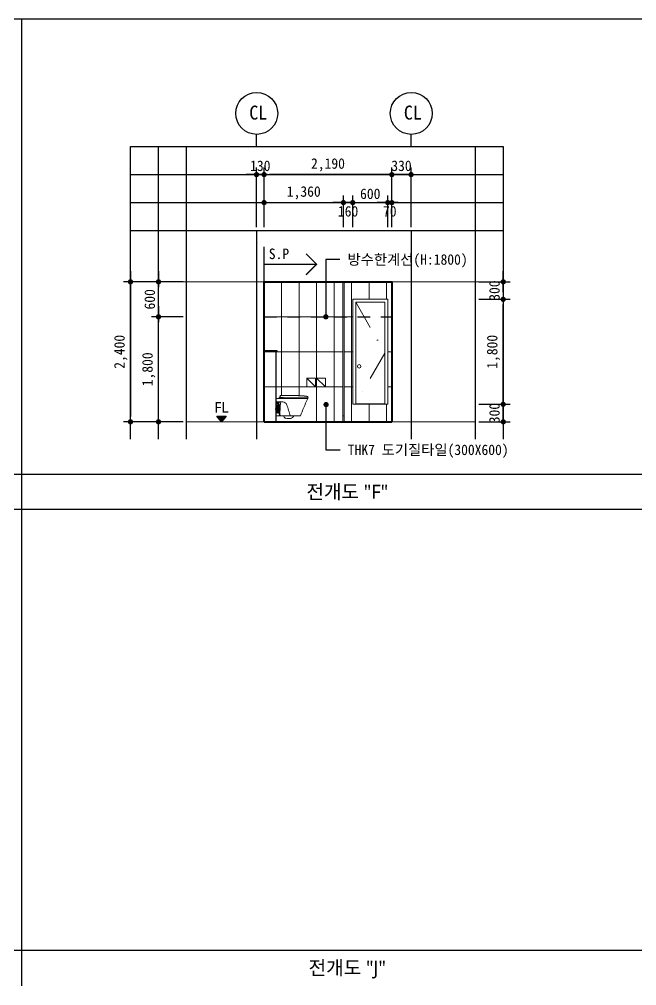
# Model space of a CAD drawing. Header units: millimetres. Extents: x -423835 to -174325, y -1379898 to -1311126.
# Drawn here: x -412609 to -402026, y -1379898 to -1363332 of the extents above; entities that cross this region are included whole.
import ezdxf
from ezdxf.enums import TextEntityAlignment as Align

# ---------------------------------------------------------------- set-up
doc = ezdxf.new("R2010")
doc.units = ezdxf.units.MM
doc.header["$LTSCALE"] = 100
doc.header["$MEASUREMENT"] = 0
doc.header["$PDSIZE"] = -10
doc.linetypes.add('DASHDOT', pattern=[1, 0.5, -0.25, 0, -0.25])
doc.linetypes.add('HID', pattern=[2, 1.1, -0.9])
doc.layers.get('0').update_dxf_attribs({"linetype": 'CONTINUOUS'})
doc.layers.get('Defpoints').update_dxf_attribs({"color": 153, "linetype": 'CONTINUOUS'})
for name, color, linetype, lineweight in [('A-AXIS-BUBL', 7, 'CONTINUOUS', 25), ('A-DWXK-OPEN', 1, 'HID', 15), ('A-ELEV-LIN1', 2, 'CONTINUOUS', 40), ('A-ELEV-LIN3', 8, 'CONTINUOUS', 18), ('A-FLXM-SANI', 6, 'CONTINUOUS', 20), ('A-MKXS-TEXT1', 3, 'CONTINUOUS', 25), ('A-WAXK-PATT', 8, 'CONTINUOUS', 18), ('A-WAXM-CUBI', 6, 'CONTINUOUS', 20), ('A-XXXX-FIN2', 6, 'CONTINUOUS', 20), ('A-XXXX-SYMB', 7, 'CONTINUOUS', 25), ('A-XXXX-TXT2', 3, 'CONTINUOUS', 25)]:
    doc.layers.add(name, color=color, linetype=linetype, lineweight=lineweight)
for name, color, linetype in [('A-DIMS', 7, 'CONTINUOUS'), ('A-MKXS-LEAD', 7, 'CONTINUOUS'), ('AA-AXIS-LINE-1', 1, 'CONTINUOUS'), ('AA-ELE-2', 3, 'CONTINUOUS'), ('IN-F-PAT', 8, 'CONTINUOUS'), ('IN-TEXT-FIN', 3, 'CONTINUOUS'), ('방수', 7, 'HID')]:
    doc.layers.add(name, color=color, linetype=linetype)
doc.layers.add('A-XXXX-NPLT', color=144, linetype='CONTINUOUS', lineweight=0, plot=False)
doc.styles.add('HY울릉도L', font='')
doc.styles.add('돋움체', font='')
doc.styles.add('맑은 고딕', font='malgun.ttf')
doc.styles.add('맑은고딕', font='malgun.ttf')
doc.styles.add('유형1', font='H2GTRM.TTF', dxfattribs={"width": 0.8, "height": 8})
doc.styles.get('HY울릉도L').set_extended_font_data('HYwulM')
doc.styles.get('돋움체').set_extended_font_data('DotumChe')
doc.dimstyles.new('CDIM', dxfattribs={"dimtxt": 3, "dimasz": 1.5, "dimexe": 2, "dimexo": 1, "dimgap": 1, "dimtad": 1, "dimdec": 0, "dimrnd": 0.5, "dimzin": 0, "dimdsep": 32, "dimlunit": 6, "dimtxsty": 'HY울릉도L', "dimblk1": '_CIDOT', "dimblk2": '_CIDOT', "dimsah": 1, "dimcen": 5.5, "dimclrd": 2, "dimclre": 2, "dimclrt": 7, "dimadec": 0, "dimazin": 0, "dimtfac": 1, "dimtdec": 0, "dimtix": 1, "dimtmove": 2, "dimatfit": 1, "dimldrblk": '_CIDOT', "dimfxl": 1, "dimtolj": 1, "dimtzin": 0, "dimlwd": -1, "dimarcsym": 0})

# ---------------------------------------------------------------- blocks, each defined once
blk = doc.blocks.new('위생기구2')
at = {"layer": 'A-FLXM-SANI'}
for p, q in [((200, 393), (200, 110)), ((207, 339), (200, 340)), ((200, 340), (320, 340)), ((206, 331), (206, 335)), ((207, 400), (738, 400)), ((209, 338), (208, 338)), ((208, 336), (208, 338)), ((208, 336), (208, 334)), ((209, 331), (209, 338)), ((209, 337), (209, 303)), ((239, 330), (209, 333)), ((244, 297), (244, 335)), ((244, 335), (277, 335)), ((252, 407), (252, 400)), ((252, 400), (297, 400)), ((254, 409), (281, 409)), ((270, 425), (270, 426)), ((270, 423), (270, 422)), ((277, 335), (277, 328)), ((281, 411), (281, 409)), ((281, 409), (294, 409)), ((289, 409), (289, 411)), ((291, 412), (299, 412)), ((297, 400), (297, 407)), ((305, 411), (302, 411)), ((367, 400), (364, 400)), ((684, 400), (680, 400)), ((744, 405), (741, 405)), ((748, 410), (750, 410)), ((752, 411), (749, 432)), ((207, 301), (200, 301)), ((206, 311), (206, 329)), ((206, 309), (206, 305)), ((208, 304), (208, 306)), ((208, 304), (208, 303)), ((209, 303), (208, 303)), ((209, 329), (209, 323)), ((209, 323), (209, 317)), ((209, 317), (209, 323)), ((209, 317), (209, 311)), ((209, 307), (239, 310)), ((209, 309), (209, 303)), ((230, 328), (216, 328)), ((216, 326), (216, 328)), ((216, 312), (216, 314)), ((216, 312), (230, 312)), ((218, 277), (218, 163)), ((226, 285), (235, 285)), ((235, 288), (235, 152)), ((235, 263), (235, 177)), ((237, 290), (253, 290)), ((244, 330), (239, 330)), ((239, 330), (239, 327)), ((239, 327), (239, 313)), ((239, 313), (239, 310)), ((239, 310), (244, 310)), ((258, 297), (244, 297)), ((255, 288), (255, 152)), ((258, 297), (258, 293)), ((258, 293), (258, 291)), ((258, 291), (279, 291)), ((261, 291), (261, 193)), ((261, 291), (262, 291)), ((261, 193), (276, 193)), ((262, 291), (279, 291)), ((264, 193), (264, 121)), ((272, 121), (272, 193)), ((274, 291), (276, 291)), ((276, 193), (276, 291)), ((277, 328), (277, 297)), ((279, 326), (277, 327)), ((277, 313), (279, 315)), ((277, 312), (281, 312)), ((281, 309), (277, 309)), ((279, 297), (277, 297)), ((277, 297), (277, 297)), ((279, 315), (279, 326)), ((279, 291), (279, 297)), ((281, 312), (281, 311)), ((281, 312), (281, 312)), ((281, 311), (281, 309)), ((210, 100), (625, 100)), ((226, 155), (235, 155)), ((237, 150), (253, 150)), ((261, 121), (261, 121)), ((261, 121), (261, 116)), ((261, 121), (264, 121)), ((261, 116), (262, 115)), ((268, 115), (262, 115)), ((264, 121), (264, 116)), ((264, 121), (264, 121)), ((265, 121), (264, 121)), ((265, 121), (271, 121)), ((274, 115), (268, 115)), ((271, 121), (272, 121)), ((271, 121), (271, 116)), ((271, 121), (271, 121)), ((272, 121), (271, 121)), ((272, 121), (275, 121)), ((274, 115), (275, 116)), ((275, 121), (276, 121)), ((276, 121), (275, 121)), ((275, 121), (275, 121)), ((276, 116), (275, 116)), ((276, 121), (276, 116)), ((413, 55), (411, 57))]:
    blk.add_line(p, q, dxfattribs=at)
for centre, radius, start, end in [((207, 393), 7, 90, 180), ((207, 337), 2, 0, 83.6598), ((254, 407), 2.5, 90, 180), ((285, 426), 15.1, 160.0217, 178.601), ((406, 394), 142, 157.467, 158.0475), ((294, 407), 2.5, 360, 90), ((348, 603), 195, 261.3311, 263.4426), ((320, 269), 71, 19.9807, 90), ((430, 412), 10.7, 209.672, 269.0693), ((436, 412), 10.7, 269.4901, 330.8234), ((599, 411), 10.6, 204.0641, 270.1585), ((609, 411), 10.5, 269.9944, 335.5834), ((3455, -895), 3000, 154.6385, 160.6304), ((738, 393), 7, 334.6385, 90), ((207, 303), 2, 276.3402, 0), ((226, 277), 8, 90, 180), ((237, 288), 2, 90, 180), ((253, 288), 2, 0, 90), ((-2432, -732), 3000, 16.0982, 19.9807), ((210, 110), 10, 180, 270), ((226, 163), 8, 180, 270), ((237, 152), 2, 180, 270), ((253, 152), 2, 270, 0), ((-24, -60), 392, 22.3191, 24.0258), ((383, 107), 48, 202.3191, 260.4462), ((413, 285), 228, 260.4462, 269.4914), ((413, 285), 230, 270, 279.4889), ((438, 137), 80, 279.4889, 332.4106)]:
    blk.add_arc(centre, radius, start, end, dxfattribs=at)
for centre, major_axis, start_param, end_param in [((292, 320), (297, -12), 1.857424, 1.864448), ((273, 320), (297, 12), 1.788169, 1.798529), ((273, 320), (297, -12), 4.484656, 4.495016)]:
    blk.add_ellipse(centre, major_axis=major_axis, ratio=0.039223, start_param=start_param, end_param=end_param, dxfattribs=at)
at = {"layer": 'A-FLXM-SANI', "extrusion": (0, 0, -1)}
blk.add_ellipse((292, 320), major_axis=(297, 12), ratio=0.039223, start_param=1.857424, end_param=1.864448, dxfattribs=at)
at = {"layer": 'A-FLXM-SANI'}
for points, degree in [([(237, 328), (228, 329), (219, 330), (209, 331)], 3), ([(270, 426), (270, 426)], 1), ([(270, 426), (270, 426), (270, 426), (270, 426)], 3), ([(270, 423), (270, 425)], 1), ([(271, 431), (271, 432)], 1), ([(271, 421), (271, 420)], 1), ([(272, 423), (272, 423)], 1), ([(281, 411), (280, 411), (280, 411), (279, 412)], 3), ([(279, 412), (279, 412)], 1), ([(288, 411), (289, 411)], 1), ([(289, 411), (289, 411)], 1), ([(312, 411), (311, 411)], 1), ([(316, 410), (312, 411)], 1), ([(319, 410), (316, 410)], 1), ([(316, 410), (316, 410)], 1), ([(362, 402), (362, 402)], 1), ([(430, 401), (436, 401)], 1), ([(599, 400), (609, 400)], 1), ([(684, 400), (684, 400)], 1), ([(745, 406), (744, 410)], 1), ([(745, 406), (745, 406)], 1), ([(745, 406), (745, 406)], 1), ([(750, 410), (751, 410)], 1), ([(206, 331), (217, 329), (227, 328), (237, 327)], 3), ([(237, 313), (227, 312), (217, 311), (206, 309)], 3), ([(209, 326), (219, 326), (228, 326), (237, 325)], 3), ([(237, 315), (228, 314), (219, 314), (209, 314)], 3), ([(209, 309), (219, 310), (228, 311), (237, 312)], 3)]:
    blk.add_open_spline(points, degree=degree, dxfattribs=at)
for points, knots in [([(271, 419), (271, 420), (271, 421), (270, 422), (270, 423), (270, 423)], [0, 0, 0, 0, 0.3700529, 0.7019207, 1, 1, 1, 1]), ([(271, 432), (271, 433), (272, 435), (273, 438), (274, 440)], [0.3966766, 0.3966766, 0.3966766, 0.3966766, 0.4995125, 1, 1, 1, 1]), ([(272, 423), (271, 423), (271, 423), (271, 423), (271, 423), (271, 422), (271, 422), (271, 421), (271, 421)], [0, 0, 0, 0, 0.18459, 0.241902, 0.275569, 0.526076, 0.773628, 1, 1, 1, 1]), ([(279, 412), (278, 412), (277, 413), (275, 414), (273, 416), (273, 417), (272, 418), (271, 419), (271, 419)], [0, 0, 0, 0, 0.242171, 0.47985, 0.612089, 0.734275, 0.870447, 1, 1, 1, 1]), ([(272, 423), (272, 423), (273, 423), (274, 423), (275, 423), (276, 422), (278, 422), (279, 422), (280, 422), (282, 421), (283, 421), (284, 421), (286, 420), (289, 420), (293, 419), (297, 418), (301, 418), (306, 417), (311, 417), (316, 416), (320, 416), (323, 415), (324, 415)], [0, 0, 0, 0, 0.038415, 0.080237, 0.115789, 0.152261, 0.201926, 0.239706, 0.271286, 0.296594, 0.32824, 0.357618, 0.384708, 0.465477, 0.537704, 0.603102, 0.664392, 0.747724, 0.826007, 0.891661, 0.946891, 1, 1, 1, 1]), ([(274, 447), (274, 447), (274, 447), (274, 447), (274, 445), (274, 443), (274, 442), (274, 442)], [0, 0, 0, 0, 0.049989, 0.349324, 0.674373, 0.83719, 1, 1, 1, 1]), ([(274, 442), (274, 442), (274, 441), (274, 441), (274, 441), (274, 440), (274, 440), (274, 440)], [0, 0, 0, 0, 0.209175, 0.417993, 0.636294, 0.87499, 1, 1, 1, 1]), ([(274, 442), (274, 442), (274, 441), (274, 441), (274, 441), (274, 440), (274, 440), (274, 440)], [0, 0, 0, 0, 0.209176, 0.417993, 0.636294, 0.87499, 1, 1, 1, 1]), ([(275, 448), (275, 449), (275, 450), (276, 451), (278, 451), (279, 451), (279, 451)], [0, 0, 0, 0, 0.244555, 0.499864, 0.75521, 1, 1, 1, 1]), ([(288, 452), (285, 452), (283, 451), (280, 451), (279, 451)], [0, 0, 0, 0, 0.9020217, 1, 1, 1, 1]), ([(288, 452), (285, 452), (283, 451), (280, 451), (279, 451)], [0, 0, 0, 0, 0.901946, 1, 1, 1, 1]), ([(279, 451), (279, 451), (279, 451), (279, 451), (279, 451)], [0, 0, 0, 0, 0.73967, 1, 1, 1, 1]), ([(297, 417), (297, 417), (297, 417), (296, 416), (295, 414), (293, 413), (291, 412), (288, 411), (285, 411), (283, 411), (281, 411), (281, 411)], [0, 0, 0, 0, 0.008082, 0.1059935, 0.1997479, 0.2883577, 0.4410294, 0.5905053, 0.7354589, 0.8668734, 0.9107547, 0.9107547, 0.9107547, 0.9107547]), ([(288, 452), (293, 452), (305, 452), (326, 452), (347, 452), (365, 453), (380, 453), (396, 453), (414, 453), (435, 452), (457, 452), (479, 452), (500, 451), (521, 451), (542, 450), (561, 450), (579, 449), (597, 448), (614, 447), (631, 446), (645, 445), (659, 445), (672, 444), (684, 443), (695, 442), (705, 441), (716, 440), (726, 438), (735, 437), (742, 436), (745, 436)], [0, 0, 0, 0, 0.031422, 0.082545, 0.135293, 0.167494, 0.200707, 0.235679, 0.273433, 0.320822, 0.369329, 0.417284, 0.463993, 0.510638, 0.557261, 0.596443, 0.635577, 0.675542, 0.716978, 0.749622, 0.781551, 0.812031, 0.84033, 0.866341, 0.890645, 0.913919, 0.936311, 0.958008, 0.979178, 1, 1, 1, 1]), ([(289, 411), (290, 411), (292, 411), (295, 411), (299, 411), (301, 411), (302, 411)], [0, 0, 0, 0, 0.206278, 0.441134, 0.705629, 1, 1, 1, 1]), ([(299, 412), (299, 412), (300, 412), (301, 412), (301, 412), (302, 412), (302, 412)], [0, 0, 0, 0, 0.250658, 0.500976, 0.750737, 1, 1, 1, 1]), ([(302, 412), (302, 412), (302, 412), (304, 412), (307, 412), (309, 412), (310, 412)], [0, 0, 0, 0, 0.250004, 0.499997, 0.749999, 1, 1, 1, 1]), ([(305, 411), (305, 411), (306, 411), (307, 411), (309, 411), (310, 411), (311, 411)], [0, 0, 0, 0, 0.250079, 0.500138, 0.750106, 1, 1, 1, 1]), ([(310, 412), (311, 412), (313, 412), (314, 412), (315, 412)], [0, 0, 0, 0, 0.49988, 1, 1, 1, 1]), ([(315, 412), (317, 412), (320, 411), (324, 411), (330, 410), (335, 409), (342, 409), (348, 408), (356, 408), (364, 407), (372, 407), (381, 407), (386, 406), (389, 406)], [0, 0, 0, 0, 0.083561, 0.167103, 0.250634, 0.334156, 0.41767, 0.501175, 0.601354, 0.701533, 0.801194, 0.900597, 1, 1, 1, 1]), ([(324, 415), (330, 415), (343, 414), (362, 413), (382, 412), (401, 412), (420, 411), (433, 411), (440, 411)], [0, 0, 0, 0, 0.166639, 0.333309, 0.49999, 0.666698, 0.833429, 1, 1, 1, 1]), ([(326, 409), (327, 409), (328, 409), (330, 408), (332, 408), (334, 408), (336, 408), (338, 407), (340, 407), (342, 407), (344, 407), (345, 407), (346, 407), (346, 407)], [0, 0, 0, 0, 0.105908, 0.228731, 0.351693, 0.443407, 0.53485, 0.626107, 0.717264, 0.808407, 0.899623, 0.990998, 1, 1, 1, 1]), ([(346, 407), (347, 407), (349, 406), (352, 406), (355, 406), (357, 406), (359, 406), (360, 406), (361, 406)], [0, 0, 0, 0, 0.1920267, 0.4034846, 0.6148762, 0.7634617, 0.9121372, 0.9982444, 0.9982444, 0.9982444, 0.9982444]), ([(361, 406), (361, 405), (362, 404), (362, 403), (362, 402)], [0.1186763, 0.1186763, 0.1186763, 0.1186763, 0.3484213, 1, 1, 1, 1]), ([(364, 400), (364, 400), (364, 400), (363, 400), (362, 401), (362, 402), (362, 402), (362, 402)], [0, 0, 0, 0, 0.231192, 0.46999, 0.708788, 0.947586, 1, 1, 1, 1]), ([(367, 400), (367, 400), (367, 400), (367, 400), (368, 400), (368, 400), (369, 400), (370, 400), (372, 400), (374, 400), (376, 400), (378, 400), (380, 400), (383, 400), (387, 400), (390, 400), (394, 400), (398, 400), (401, 400), (404, 400), (407, 400), (411, 400), (414, 400), (418, 400), (423, 400), (428, 400), (434, 400), (439, 400), (444, 400), (449, 400), (455, 400), (460, 400), (465, 400), (471, 400), (476, 400), (480, 400), (485, 400), (489, 400), (494, 400), (499, 400), (504, 400), (509, 400), (515, 400), (522, 400), (528, 400), (536, 400), (543, 400), (550, 400), (557, 400), (563, 400), (568, 400), (572, 400), (574, 400), (577, 400), (580, 400), (582, 400), (585, 400), (589, 400), (593, 400), (596, 400), (600, 400), (604, 400), (607, 400), (610, 400), (613, 400), (615, 400), (618, 400), (620, 400), (623, 400), (625, 400), (627, 400), (629, 400), (632, 400), (634, 400), (637, 400), (639, 400), (641, 400), (644, 400), (646, 400), (649, 400), (652, 400), (656, 400), (659, 400), (662, 400), (666, 400), (669, 400), (673, 400), (677, 400), (679, 400), (680, 400), (680, 400)], [0, 0, 0, 0, 0.012089, 0.024116, 0.026051, 0.036104, 0.049863, 0.065328, 0.080531, 0.09562, 0.106896, 0.118072, 0.130338, 0.144211, 0.158112, 0.173251, 0.188207, 0.200196, 0.212267, 0.221979, 0.231642, 0.241271, 0.250882, 0.262343, 0.273834, 0.289419, 0.305026, 0.318404, 0.33193, 0.344754, 0.357135, 0.369495, 0.385134, 0.397339, 0.409419, 0.420897, 0.432432, 0.443891, 0.453188, 0.466301, 0.479073, 0.491508, 0.506414, 0.522181, 0.539302, 0.556839, 0.575914, 0.594306, 0.610335, 0.625857, 0.641355, 0.64801, 0.654678, 0.661359, 0.668053, 0.674761, 0.681483, 0.692078, 0.702712, 0.711487, 0.722177, 0.732078, 0.740677, 0.749938, 0.754266, 0.760854, 0.769511, 0.775051, 0.781745, 0.789142, 0.794591, 0.800012, 0.805403, 0.814281, 0.823152, 0.827773, 0.832468, 0.840518, 0.848239, 0.856895, 0.866126, 0.876264, 0.886387, 0.897461, 0.909206, 0.926483, 0.944867, 0.965006, 0.985213, 1, 1, 1, 1]), ([(389, 406), (396, 406), (411, 406), (433, 406), (455, 406), (477, 406), (498, 406), (518, 406), (536, 406), (554, 406), (572, 406), (590, 406), (607, 406), (624, 406), (641, 406), (656, 406), (669, 406), (680, 406), (691, 406), (701, 406), (709, 406), (716, 406), (723, 406), (729, 406), (734, 406), (737, 406), (740, 406), (742, 406), (744, 406), (744, 406), (744, 406)], [0, 0, 0, 0, 0.051865, 0.103733, 0.155604, 0.207472, 0.259335, 0.302554, 0.345771, 0.388987, 0.432199, 0.475409, 0.518616, 0.561824, 0.605037, 0.648246, 0.680648, 0.713047, 0.745441, 0.777833, 0.803748, 0.829666, 0.85558, 0.881487, 0.907389, 0.928974, 0.950558, 0.972143, 0.993731, 1, 1, 1, 1]), ([(440, 411), (448, 411), (465, 411), (490, 411), (515, 411), (537, 411), (556, 411), (573, 411), (589, 411), (605, 411), (620, 411), (635, 411), (650, 411), (665, 411), (678, 411), (689, 411), (699, 411), (708, 411), (716, 411), (724, 411), (731, 411), (738, 411), (743, 411), (746, 411), (749, 411), (750, 411), (751, 411), (751, 411), (751, 411)], [0, 0, 0, 0, 0.063054, 0.126074, 0.189081, 0.252091, 0.294096, 0.336093, 0.378096, 0.420088, 0.462061, 0.50406, 0.546075, 0.588059, 0.630048, 0.661552, 0.693034, 0.724499, 0.75598, 0.787482, 0.818954, 0.850394, 0.881849, 0.907022, 0.932224, 0.957471, 0.982735, 1, 1, 1, 1]), ([(686, 402), (686, 402), (686, 401), (686, 401), (685, 400), (685, 400), (684, 400), (684, 400)], [0, 0, 0, 0, 0.056582, 0.308885, 0.561194, 0.813503, 1, 1, 1, 1]), ([(686, 402), (687, 402), (687, 404), (688, 405), (688, 405)], [0, 0, 0, 0, 0.5547107, 0.9107582, 0.9107582, 0.9107582, 0.9107582]), ([(741, 405), (741, 405), (740, 405), (739, 405), (737, 405), (734, 405), (731, 405), (727, 405), (722, 405), (716, 405), (709, 405), (702, 405), (696, 405), (691, 405), (689, 405), (688, 405), (688, 405)], [0, 0, 0, 0, 0.0746564, 0.1537644, 0.2301422, 0.3037144, 0.3778616, 0.4556533, 0.5383175, 0.6360709, 0.7358126, 0.8305941, 0.9192424, 0.9582061, 0.9956664, 0.9984674, 0.9984674, 0.9984674, 0.9984674]), ([(744, 410), (745, 410), (746, 410), (747, 410), (748, 410), (748, 410), (748, 410)], [0.0072079, 0.0072079, 0.0072079, 0.0072079, 0.1517469, 0.508275, 0.8751516, 1, 1, 1, 1]), ([(744, 405), (744, 405), (744, 405), (744, 405), (745, 405), (745, 405), (745, 405), (745, 406), (745, 406), (745, 406), (745, 406)], [0, 0, 0, 0, 0.142409, 0.280934, 0.412564, 0.535139, 0.657714, 0.789333, 0.927864, 1, 1, 1, 1]), ([(744, 406), (744, 406), (745, 406), (745, 406), (745, 406)], [0, 0, 0, 0, 0.743125, 1, 1, 1, 1]), ([(749, 432), (749, 432), (749, 433), (748, 435), (746, 436), (745, 436), (745, 436)], [0, 0, 0, 0, 0.2431724, 0.5000025, 0.7568309, 1, 1, 1, 1]), ([(745, 406), (745, 406), (745, 406), (745, 406), (745, 406)], [0, 0, 0, 0, 0.500517, 1, 1, 1, 1]), ([(751, 410), (751, 410), (751, 410), (751, 410), (751, 410), (751, 410), (751, 410), (751, 411), (752, 411), (752, 411), (752, 411)], [0, 0, 0, 0, 0.132215, 0.261358, 0.384642, 0.500011, 0.615367, 0.738646, 0.867792, 1, 1, 1, 1]), ([(239, 327), (239, 327), (239, 327), (239, 327), (239, 327), (239, 328), (239, 328), (239, 328), (239, 328), (239, 328), (238, 328), (238, 328), (238, 328), (238, 328), (238, 328), (237, 328)], [0, 0, 0, 0, 0.125, 0.125, 0.25, 0.25, 0.5, 0.5, 0.625, 0.625, 0.75, 0.75, 0.875, 0.875, 1, 1, 1, 1]), ([(237, 325), (238, 325), (238, 325), (238, 326), (238, 326), (238, 326), (239, 326), (239, 326), (239, 326), (239, 326), (239, 326), (239, 326), (239, 327), (239, 327), (239, 327), (239, 327)], [0, 0, 0, 0, 0.125, 0.125, 0.25, 0.25, 0.375, 0.375, 0.5, 0.5, 0.75, 0.75, 0.875, 0.875, 1, 1, 1, 1]), ([(237, 327), (238, 327), (238, 327), (239, 327), (239, 327), (239, 326), (239, 326)], [0, 0, 0, 0, 0.2764339, 0.5529257, 0.8310133, 1, 1, 1, 1]), ([(239, 313), (239, 313), (239, 313), (239, 313), (239, 314), (239, 314), (239, 314), (239, 314), (239, 314), (239, 314), (238, 314), (238, 314), (238, 315), (238, 315), (238, 315), (237, 315)], [0, 0, 0, 0, 0.125, 0.125, 0.25, 0.25, 0.5, 0.5, 0.625, 0.625, 0.75, 0.75, 0.875, 0.875, 1, 1, 1, 1]), ([(239, 314), (239, 314), (239, 313), (239, 313), (238, 313), (238, 313), (238, 313), (237, 313)], [0, 0, 0, 0, 0.022463, 0.309103, 0.597859, 0.8837, 1, 1, 1, 1]), ([(237, 312), (238, 312), (238, 312), (238, 312), (238, 312), (238, 312), (239, 312), (239, 312), (239, 312), (239, 312), (239, 312), (239, 313), (239, 313), (239, 313), (239, 313), (239, 313)], [0, 0, 0, 0, 0.125, 0.125, 0.25, 0.25, 0.375, 0.375, 0.5, 0.5, 0.75, 0.75, 0.875, 0.875, 1, 1, 1, 1]), ([(261, 116), (261, 116), (262, 115), (262, 115), (263, 116), (264, 116), (264, 116)], [0, 0, 0, 0, 0.2646023, 0.5349423, 0.7653402, 1, 1, 1, 1]), ([(264, 121), (264, 121), (264, 121), (264, 121), (265, 121)], [0, 0, 0, 0, 0.509657, 1, 1, 1, 1]), ([(264, 116), (264, 116), (265, 116), (267, 115), (269, 115), (270, 116), (271, 116), (271, 116)], [0, 0, 0, 0, 0.1943243, 0.390582, 0.6431889, 0.902621, 1, 1, 1, 1]), ([(271, 116), (272, 116), (273, 115), (274, 115), (275, 116), (275, 116), (276, 116)], [0, 0, 0, 0, 0.264602, 0.534942, 0.76534, 1, 1, 1, 1])]:
    blk.add_open_spline(points, degree=3, knots=knots, dxfattribs=at)
blk.add_point((751, 411), dxfattribs=at)
at = {"layer": 'Defpoints'}
for p, q in [((207, 220), (193, 220)), ((200, 213), (200, 227))]:
    blk.add_line(p, q, dxfattribs=at)
at = {"layer": 'Defpoints', "insert": (211, 210), "char_height": 1.88, "attachment_point": 5, "style": '유형1'}
blk.add_mtext_dynamic_manual_height_columns('\\A1;TOTO CW-822NJ', width=45.58, gutter_width=6.25, heights=[0], dxfattribs=at)
blk = doc.blocks.new('A$C028158C4')
at = {"layer": 'A-AXIS-BUBL', "ltscale": 0.2}
blk.add_line((0, 0), (0, 175), dxfattribs=at)
blk.add_circle((3, 475), 300, dxfattribs=at)
blk = doc.blocks.new('_CIDOT')
at = {"color": 0, "linetype": 'ByBlock'}
blk.add_line((2, 0), (-1, 0), dxfattribs=at)
at = {"color": 0, "linetype": 'ByBlock', "const_width": 0.5}
blk.add_lwpolyline([(-0.25, 0, 1), (0.25, 0, 1)], format="xyb", close=True, dxfattribs=at)
blk = doc.blocks.new('*D462')
at = {"layer": 'A-DIMS', "lineweight": -2, "transparency": 16777216}
for p, q in [((-409803, -1367832), (-410823, -1367832)), ((-409803, -1370232), (-410823, -1370232))]:
    blk.add_line(p, q, dxfattribs=at)
at = {"layer": 'A-DIMS', "transparency": 16777216}
blk.add_line((-410703, -1367922), (-410703, -1370142), dxfattribs=at)
at = {"layer": 'Defpoints', "color": 0, "transparency": 16777216}
for p in [(-409743, -1367832), (-410703, -1370232), (-409743, -1370232)]:
    blk.add_point(p, dxfattribs=at)
at = {"layer": 'A-DIMS', "transparency": 16777216, "xscale": 90, "yscale": 90, "zscale": 90}
for p, rotation in [((-410703, -1367832), 90), ((-410703, -1370232), 270)]:
    blk.add_blockref('_CIDOT', p, dxfattribs=dict(at, rotation=rotation))
at = {"layer": 'A-DIMS', "color": 3, "transparency": 16777216, "insert": (-410870, -1369032), "char_height": 180, "attachment_point": 5, "rotation": 90, "style": '돋움체'}
blk.add_mtext('\\A1;2,400', dxfattribs=at)
blk = doc.blocks.new('*D463')
at = {"layer": 'A-DIMS', "lineweight": -2, "transparency": 16777216}
for p, q in [((-409803, -1368432), (-410343, -1368432)), ((-409803, -1370232), (-410343, -1370232))]:
    blk.add_line(p, q, dxfattribs=at)
at = {"layer": 'A-DIMS', "transparency": 16777216}
blk.add_line((-410223, -1370142), (-410223, -1368522), dxfattribs=at)
at = {"layer": 'Defpoints', "color": 0, "transparency": 16777216}
for p in [(-410223, -1368432), (-409743, -1368432), (-409743, -1370232)]:
    blk.add_point(p, dxfattribs=at)
at = {"layer": 'A-DIMS', "transparency": 16777216, "xscale": 90, "yscale": 90, "zscale": 90}
for p, rotation in [((-410223, -1368432), 90), ((-410223, -1370232), 270)]:
    blk.add_blockref('_CIDOT', p, dxfattribs=dict(at, rotation=rotation))
at = {"layer": 'A-DIMS', "color": 3, "transparency": 16777216, "insert": (-410390, -1369332), "char_height": 180, "attachment_point": 5, "rotation": 90, "style": '돋움체'}
blk.add_mtext('\\A1;1,800', dxfattribs=at)
blk = doc.blocks.new('*D464')
at = {"layer": 'A-DIMS', "lineweight": -2, "transparency": 16777216}
for p, q in [((-409803, -1367832), (-410343, -1367832)), ((-409803, -1368432), (-410343, -1368432))]:
    blk.add_line(p, q, dxfattribs=at)
at = {"layer": 'A-DIMS', "transparency": 16777216}
blk.add_line((-410223, -1368342), (-410223, -1367922), dxfattribs=at)
at = {"layer": 'Defpoints', "color": 0, "transparency": 16777216}
for p in [(-410223, -1367832), (-409743, -1367832), (-409743, -1368432)]:
    blk.add_point(p, dxfattribs=at)
at = {"layer": 'A-DIMS', "transparency": 16777216, "xscale": 90, "yscale": 90, "zscale": 90}
for p, rotation in [((-410223, -1367832), 90), ((-410223, -1368432), 270)]:
    blk.add_blockref('_CIDOT', p, dxfattribs=dict(at, rotation=rotation))
at = {"layer": 'A-DIMS', "color": 3, "transparency": 16777216, "insert": (-410373, -1368132), "char_height": 180, "attachment_point": 5, "rotation": 90, "style": '돋움체'}
blk.add_mtext('\\A1;600', dxfattribs=at)
blk = doc.blocks.new('*D465')
at = {"layer": 'A-DIMS', "transparency": 16777216}
for p, q in [((-404313, -1369842), (-404313, -1369752)), ((-404313, -1370232), (-404313, -1369932)), ((-404313, -1370322), (-404313, -1370412))]:
    blk.add_line(p, q, dxfattribs=at)
at = {"layer": 'A-DIMS', "lineweight": -2, "transparency": 16777216}
for p, q in [((-404733, -1369932), (-404193, -1369932)), ((-404733, -1370232), (-404193, -1370232))]:
    blk.add_line(p, q, dxfattribs=at)
at = {"layer": 'Defpoints', "color": 0, "transparency": 16777216}
for p in [(-404793, -1369932), (-404313, -1369932), (-404793, -1370232)]:
    blk.add_point(p, dxfattribs=at)
at = {"layer": 'A-DIMS', "transparency": 16777216, "xscale": 90, "yscale": 90, "zscale": 90}
for p, rotation in [((-404313, -1369932), 270), ((-404313, -1370232), 90)]:
    blk.add_blockref('_CIDOT', p, dxfattribs=dict(at, rotation=rotation))
at = {"layer": 'A-DIMS', "color": 3, "transparency": 16777216, "insert": (-404463, -1370082), "char_height": 180, "attachment_point": 5, "rotation": 90, "style": '돋움체'}
blk.add_mtext('\\A1;300', dxfattribs=at)
blk = doc.blocks.new('*D466')
at = {"layer": 'A-DIMS', "lineweight": -2, "transparency": 16777216}
for p, q in [((-404733, -1368132), (-404193, -1368132)), ((-404733, -1369932), (-404193, -1369932))]:
    blk.add_line(p, q, dxfattribs=at)
at = {"layer": 'A-DIMS', "transparency": 16777216}
blk.add_line((-404313, -1369842), (-404313, -1368222), dxfattribs=at)
at = {"layer": 'Defpoints', "color": 0, "transparency": 16777216}
for p in [(-404793, -1368132), (-404313, -1368132), (-404793, -1369932)]:
    blk.add_point(p, dxfattribs=at)
at = {"layer": 'A-DIMS', "transparency": 16777216, "xscale": 90, "yscale": 90, "zscale": 90}
for p, rotation in [((-404313, -1368132), 90), ((-404313, -1369932), 270)]:
    blk.add_blockref('_CIDOT', p, dxfattribs=dict(at, rotation=rotation))
at = {"layer": 'A-DIMS', "color": 3, "transparency": 16777216, "insert": (-404480, -1369032), "char_height": 180, "attachment_point": 5, "rotation": 90, "style": '돋움체'}
blk.add_mtext('\\A1;1,800', dxfattribs=at)
blk = doc.blocks.new('*D467')
at = {"layer": 'A-DIMS', "lineweight": -2, "transparency": 16777216}
for p, q in [((-408413, -1366894), (-408413, -1365874)), ((-406223, -1366814), (-406223, -1365874))]:
    blk.add_line(p, q, dxfattribs=at)
at = {"layer": 'A-DIMS', "transparency": 16777216}
blk.add_line((-406313, -1365994), (-408323, -1365994), dxfattribs=at)
at = {"layer": 'Defpoints', "color": 0, "transparency": 16777216}
for p in [(-408413, -1365994), (-408413, -1366954), (-406223, -1366874)]:
    blk.add_point(p, dxfattribs=at)
at = {"layer": 'A-DIMS', "transparency": 16777216, "xscale": 90, "yscale": 90, "zscale": 90, "rotation": 180}
blk.add_blockref('_CIDOT', (-408413, -1365994), dxfattribs=at)
at = {"layer": 'A-DIMS', "transparency": 16777216, "xscale": 90, "yscale": 90, "zscale": 90}
blk.add_blockref('_CIDOT', (-406223, -1365994), dxfattribs=at)
at = {"layer": 'A-DIMS', "color": 3, "transparency": 16777216, "insert": (-407318, -1365827), "char_height": 180, "attachment_point": 5, "style": '돋움체'}
blk.add_mtext('\\A1;2,190', dxfattribs=at)
blk = doc.blocks.new('*D468')
at = {"layer": 'A-DIMS', "transparency": 16777216}
for p, q in [((-406313, -1365994), (-406403, -1365994)), ((-405893, -1365994), (-406223, -1365994)), ((-405803, -1365994), (-405713, -1365994))]:
    blk.add_line(p, q, dxfattribs=at)
at = {"layer": 'A-DIMS', "lineweight": -2, "transparency": 16777216}
for p, q in [((-406223, -1366894), (-406223, -1365874)), ((-405893, -1366894), (-405893, -1365874))]:
    blk.add_line(p, q, dxfattribs=at)
at = {"layer": 'Defpoints', "color": 0, "transparency": 16777216}
for p in [(-406223, -1365994), (-406223, -1366954), (-405893, -1366954)]:
    blk.add_point(p, dxfattribs=at)
at = {"layer": 'A-DIMS', "transparency": 16777216, "xscale": 90, "yscale": 90, "zscale": 90}
blk.add_blockref('_CIDOT', (-406223, -1365994), dxfattribs=at)
at = {"layer": 'A-DIMS', "transparency": 16777216, "xscale": 90, "yscale": 90, "zscale": 90, "rotation": 180}
blk.add_blockref('_CIDOT', (-405893, -1365994), dxfattribs=at)
at = {"layer": 'A-DIMS', "color": 3, "transparency": 16777216, "insert": (-406058, -1365844), "char_height": 180, "attachment_point": 5, "style": '돋움체'}
blk.add_mtext('\\A1;330', dxfattribs=at)
blk = doc.blocks.new('*D469')
at = {"layer": 'A-DIMS', "transparency": 16777216}
for p, q in [((-408633, -1365994), (-408723, -1365994)), ((-408413, -1365994), (-408543, -1365994)), ((-408323, -1365994), (-408233, -1365994))]:
    blk.add_line(p, q, dxfattribs=at)
at = {"layer": 'A-DIMS', "lineweight": -2, "transparency": 16777216}
for p, q in [((-408543, -1366894), (-408543, -1365874)), ((-408413, -1366894), (-408413, -1365874))]:
    blk.add_line(p, q, dxfattribs=at)
at = {"layer": 'Defpoints', "color": 0, "transparency": 16777216}
for p in [(-408543, -1365994), (-408543, -1366954), (-408413, -1366954)]:
    blk.add_point(p, dxfattribs=at)
at = {"layer": 'A-DIMS', "transparency": 16777216, "xscale": 90, "yscale": 90, "zscale": 90}
blk.add_blockref('_CIDOT', (-408543, -1365994), dxfattribs=at)
at = {"layer": 'A-DIMS', "transparency": 16777216, "xscale": 90, "yscale": 90, "zscale": 90, "rotation": 180}
blk.add_blockref('_CIDOT', (-408413, -1365994), dxfattribs=at)
at = {"layer": 'A-DIMS', "color": 3, "transparency": 16777216, "insert": (-408478, -1365844), "char_height": 180, "attachment_point": 5, "style": '돋움체'}
blk.add_mtext('\\A1;130', dxfattribs=at)
blk = doc.blocks.new('*D470')
at = {"layer": 'A-DIMS', "lineweight": -2, "transparency": 16777216}
for p, q in [((-408413, -1366894), (-408413, -1366354)), ((-407053, -1366894), (-407053, -1366354))]:
    blk.add_line(p, q, dxfattribs=at)
at = {"layer": 'A-DIMS', "transparency": 16777216}
blk.add_line((-408323, -1366474), (-407143, -1366474), dxfattribs=at)
at = {"layer": 'Defpoints', "color": 0, "transparency": 16777216}
for p in [(-407053, -1366474), (-408413, -1366954), (-407053, -1366954)]:
    blk.add_point(p, dxfattribs=at)
at = {"layer": 'A-DIMS', "transparency": 16777216, "xscale": 90, "yscale": 90, "zscale": 90, "rotation": 180}
blk.add_blockref('_CIDOT', (-408413, -1366474), dxfattribs=at)
at = {"layer": 'A-DIMS', "transparency": 16777216, "xscale": 90, "yscale": 90, "zscale": 90}
blk.add_blockref('_CIDOT', (-407053, -1366474), dxfattribs=at)
at = {"layer": 'A-DIMS', "color": 3, "transparency": 16777216, "insert": (-407733, -1366307), "char_height": 180, "attachment_point": 5, "style": '돋움체'}
blk.add_mtext('\\A1;1,360', dxfattribs=at)
blk = doc.blocks.new('*D471')
at = {"layer": 'A-DIMS', "lineweight": -2, "transparency": 16777216}
for p, q in [((-406893, -1366894), (-406893, -1366354)), ((-406293, -1366894), (-406293, -1366354))]:
    blk.add_line(p, q, dxfattribs=at)
at = {"layer": 'A-DIMS', "transparency": 16777216}
blk.add_line((-406803, -1366474), (-406383, -1366474), dxfattribs=at)
at = {"layer": 'Defpoints', "color": 0, "transparency": 16777216}
for p in [(-406293, -1366474), (-406893, -1366954), (-406293, -1366954)]:
    blk.add_point(p, dxfattribs=at)
at = {"layer": 'A-DIMS', "transparency": 16777216, "xscale": 90, "yscale": 90, "zscale": 90, "rotation": 180}
blk.add_blockref('_CIDOT', (-406893, -1366474), dxfattribs=at)
at = {"layer": 'A-DIMS', "transparency": 16777216, "xscale": 90, "yscale": 90, "zscale": 90}
blk.add_blockref('_CIDOT', (-406293, -1366474), dxfattribs=at)
at = {"layer": 'A-DIMS', "color": 3, "transparency": 16777216, "insert": (-406593, -1366324), "char_height": 180, "attachment_point": 5, "style": '돋움체'}
blk.add_mtext('\\A1;600', dxfattribs=at)
blk = doc.blocks.new('*D460')
at = {"layer": 'A-DIMS', "lineweight": -2, "transparency": 16777216}
for p, q in [((-407053, -1366894), (-407053, -1366354)), ((-406893, -1366894), (-406893, -1366354))]:
    blk.add_line(p, q, dxfattribs=at)
at = {"layer": 'A-DIMS', "transparency": 16777216}
for p, q in [((-407143, -1366474), (-407233, -1366474)), ((-406893, -1366474), (-407053, -1366474)), ((-406803, -1366474), (-406713, -1366474))]:
    blk.add_line(p, q, dxfattribs=at)
at = {"layer": 'Defpoints', "color": 0, "transparency": 16777216}
for p in [(-407053, -1366474), (-407053, -1366954), (-406893, -1366954)]:
    blk.add_point(p, dxfattribs=at)
at = {"layer": 'A-DIMS', "transparency": 16777216, "xscale": 90, "yscale": 90, "zscale": 90}
blk.add_blockref('_CIDOT', (-407053, -1366474), dxfattribs=at)
at = {"layer": 'A-DIMS', "transparency": 16777216, "xscale": 90, "yscale": 90, "zscale": 90, "rotation": 180}
blk.add_blockref('_CIDOT', (-406893, -1366474), dxfattribs=at)
at = {"layer": 'A-DIMS', "color": 3, "transparency": 16777216, "insert": (-406973, -1366624), "char_height": 180, "attachment_point": 5, "style": '돋움체'}
blk.add_mtext('\\A1;160', dxfattribs=at)
blk = doc.blocks.new('*D461')
at = {"layer": 'A-DIMS', "lineweight": -2, "transparency": 16777216}
for p, q in [((-406293, -1366894), (-406293, -1366354)), ((-406223, -1366894), (-406223, -1366354))]:
    blk.add_line(p, q, dxfattribs=at)
at = {"layer": 'A-DIMS', "transparency": 16777216}
for p, q in [((-406383, -1366474), (-406473, -1366474)), ((-406223, -1366474), (-406293, -1366474)), ((-406133, -1366474), (-406043, -1366474))]:
    blk.add_line(p, q, dxfattribs=at)
at = {"layer": 'Defpoints', "color": 0, "transparency": 16777216}
for p in [(-406293, -1366474), (-406293, -1366954), (-406223, -1366954)]:
    blk.add_point(p, dxfattribs=at)
at = {"layer": 'A-DIMS', "transparency": 16777216, "xscale": 90, "yscale": 90, "zscale": 90, "rotation": 180}
blk.add_blockref('_CIDOT', (-406223, -1366474), dxfattribs=at)
at = {"layer": 'A-DIMS', "transparency": 16777216, "xscale": 90, "yscale": 90, "zscale": 90}
blk.add_blockref('_CIDOT', (-406293, -1366474), dxfattribs=at)
at = {"layer": 'A-DIMS', "color": 3, "transparency": 16777216, "insert": (-406258, -1366624), "char_height": 180, "attachment_point": 5, "style": '돋움체'}
blk.add_mtext('\\A1;70', dxfattribs=at)
blk = doc.blocks.new('*D472')
at = {"layer": 'A-DIMS', "transparency": 16777216}
for p, q in [((-404313, -1367742), (-404313, -1367652)), ((-404313, -1367832), (-404313, -1368132)), ((-404313, -1368222), (-404313, -1368312))]:
    blk.add_line(p, q, dxfattribs=at)
at = {"layer": 'A-DIMS', "lineweight": -2, "transparency": 16777216}
for p, q in [((-404733, -1367832), (-404193, -1367832)), ((-404733, -1368132), (-404193, -1368132))]:
    blk.add_line(p, q, dxfattribs=at)
at = {"layer": 'Defpoints', "color": 0, "transparency": 16777216}
for p in [(-404793, -1367832), (-404793, -1368132), (-404313, -1368132)]:
    blk.add_point(p, dxfattribs=at)
at = {"layer": 'A-DIMS', "transparency": 16777216, "xscale": 90, "yscale": 90, "zscale": 90}
for p, rotation in [((-404313, -1367832), 270), ((-404313, -1368132), 90)]:
    blk.add_blockref('_CIDOT', p, dxfattribs=dict(at, rotation=rotation))
at = {"layer": 'A-DIMS', "color": 3, "transparency": 16777216, "insert": (-404463, -1367982), "char_height": 180, "attachment_point": 5, "rotation": 90, "style": '돋움체'}
blk.add_mtext('\\A1;300', dxfattribs=at)
blk = doc.blocks.new('FSD-3')
at = {"layer": 'A-DWXK-OPEN', "linetype": 'DASHDOT', "ltscale": 10}
blk.add_lwpolyline([(50, 1750), (550, 875), (50, 10)], dxfattribs=at)
at = {"layer": 'A-ELEV-LIN3'}
blk.add_line((550, 10), (50, 10), dxfattribs=at)
blk.add_lwpolyline([(600, 0), (0, 0), (0, 1800), (600, 1800)], close=True, dxfattribs=at)
blk.add_lwpolyline([(50, 0), (50, 1750), (550, 1750), (550, 0)], dxfattribs=at)
at = {"layer": 'A-ELEV-LIN3', "extrusion": (0, 0, -1)}
blk.add_circle((-110, 650), 30, dxfattribs=at)

msp = doc.modelspace()

# ---------------------------------------------------------------- hatches: boundary and pattern name
at = {"layer": 'A-WAXK-PATT'}
h = msp.add_hatch(dxfattribs=at)
h.set_pattern_fill('벽타일63', color=256, angle=90)
h.set_pattern_definition([(90, (-408412.92, -1370232.08), (-300, 2e-14), []), (180, (-408412.9, -1370232.1), (-7e-14, -600), [])])
h.paths.add_polyline_path([(-406222.9, -1367832.1), (-407042.9, -1367832.1), (-407042.9, -1370232.1), (-406222.9, -1370232.1)])
h.paths.add_polyline_path([(-406292.9, -1368132.1), (-406292.9, -1369932.1), (-406892.9, -1369932.1), (-406892.9, -1368132.1)], flags=16)
h.paths.add_polyline_path([(-406342.9, -1368182.1), (-406342.9, -1369922.1), (-406842.9, -1369922.1), (-406842.9, -1368182.1)], flags=0)
h.paths.add_polyline_path([(-406752.9, -1369282.1, -1), (-406812.9, -1369282.1, -1)], flags=0)
at = {"layer": 'A-XXXX-SYMB'}
msp.add_hatch(color=256, dxfattribs=at).paths.add_polyline_path([(-409143.4, -1370232.1), (-409223.9, -1370136.1), (-409062.8, -1370136.1)])

# ---------------------------------------------------------------- linework, layer by layer
at = {"color": 3, "ltscale": 2}
for p, q in [((-379750.4, -1363332.1), (-423835.4, -1363332.1)), ((-412574.2, -1363332.1), (-412574.2, -1379898.1)), ((-423835.4, -1371132.1), (-379750.4, -1371132.1)), ((-423835.4, -1371732.1), (-379750.4, -1371732.1)), ((-423835.4, -1379291.6), (-379750.4, -1379291.6))]:
    msp.add_line(p, q, dxfattribs=at)
at = {"layer": 'A-ELEV-LIN1'}
msp.add_line((-408412.9, -1370232.1), (-406222.9, -1370232.1), dxfattribs=at)
msp.add_lwpolyline([(-408412.9, -1370232.1), (-408412.9, -1367832.1), (-406222.9, -1367832.1), (-406222.9, -1370232.1)], dxfattribs=at)
at = {"layer": 'A-FLXM-SANI'}
for p, q in [((-407532.9, -1369632.1), (-407682.9, -1369482.1)), ((-407362.9, -1369632.1), (-407512.9, -1369482.1))]:
    msp.add_line(p, q, dxfattribs=at)
for points in [[(-407532.9, -1369632.1), (-407532.9, -1369482.1), (-407682.9, -1369482.1), (-407682.9, -1369632.1)], [(-407362.9, -1369632.1), (-407362.9, -1369482.1), (-407512.9, -1369482.1), (-407512.9, -1369632.1)]]:
    msp.add_lwpolyline(points, close=True, dxfattribs=at)
at = {"layer": 'A-MKXS-LEAD'}
for points in [[(-407114.7, -1367448.8), (-407354.7, -1367448.8), (-407354.7, -1368432.1)], [(-407110.4, -1370715.3), (-407350.4, -1370715.3), (-407350.4, -1369937.1)]]:
    msp.add_lwpolyline(points, dxfattribs=at)
at = {"layer": 'A-MKXS-LEAD', "const_width": 45}
for points in [[(-407377.2, -1368432.1, 1), (-407332.2, -1368432.1, 1)], [(-407372.9, -1369937.1, -1), (-407327.9, -1369937.1, -1)]]:
    msp.add_lwpolyline(points, format="xyb", close=True, dxfattribs=at)
at = {"layer": 'A-WAXK-PATT', "linetype": 'Continuous'}
for p, q in [((-408112.9, -1369780.3), (-408112.9, -1367832.1)), ((-407812.9, -1369784.1), (-407812.9, -1367832.1)), ((-407512.9, -1369482.1), (-407512.9, -1367832.1)), ((-407212.9, -1370232.1), (-407212.9, -1367832.1)), ((-407062.9, -1368432.1), (-408412.9, -1368432.1)), ((-407062.9, -1369032.1), (-408192.9, -1369032.1)), ((-407682.9, -1369632.1), (-408412.9, -1369632.1)), ((-407512.9, -1369632.1), (-407532.9, -1369632.1)), ((-407512.9, -1370232.1), (-407512.9, -1369632.1)), ((-407062.9, -1369632.1), (-407362.9, -1369632.1))]:
    msp.add_line(p, q, dxfattribs=at)
at = {"layer": 'A-WAXK-PATT'}
msp.add_lwpolyline([(-408412.9, -1370232.1), (-408412.9, -1367832.1)], dxfattribs=at)
at = {"layer": 'A-WAXM-CUBI'}
msp.add_line((-407062.9, -1370132.1), (-407042.9, -1370132.1), dxfattribs=at)
msp.add_lwpolyline([(-407062.9, -1367832.1), (-407062.9, -1370232.1), (-407042.9, -1370232.1), (-407042.9, -1367832.1)], dxfattribs=at)
at = {"layer": 'A-XXXX-FIN2'}
msp.add_line((-404792.9, -1370232.1), (-409742.9, -1370232.1), dxfattribs=at)
at = {"layer": 'A-XXXX-NPLT'}
msp.add_line((-404622.9, -1367832.1), (-410672.9, -1367832.1), dxfattribs=at)
at = {"layer": 'A-XXXX-SYMB'}
msp.add_lwpolyline([(-409143.4, -1370232.1), (-409223.9, -1370136.1), (-409062.8, -1370136.1), (-409143.4, -1370232.1)], dxfattribs=at)
at = {"layer": 'AA-AXIS-LINE-1'}
for p, q in [((-408542.9, -1366954.3), (-408542.9, -1370532.1)), ((-405892.9, -1366954.3), (-405892.9, -1370532.1))]:
    msp.add_line(p, q, dxfattribs=at)
at = {"layer": 'AA-ELE-2'}
msp.add_line((-408212.9, -1369032.1), (-408212.9, -1370232.1), dxfattribs=at)
msp.add_lwpolyline([(-408412.9, -1369012.1), (-408192.9, -1369012.1), (-408192.9, -1369032.1), (-408412.9, -1369032.1)], close=True, dxfattribs=at)
at = {"layer": 'Defpoints'}
for p, q in [((-410702.9, -1370532.1), (-410702.9, -1365514.3)), ((-410702.9, -1365514.3), (-404312.9, -1365514.3)), ((-410222.9, -1370532.1), (-410222.9, -1365514.3)), ((-409742.9, -1370532.1), (-409742.9, -1365514.3)), ((-404792.9, -1365514.3), (-404792.9, -1370532.1)), ((-404312.9, -1365514.3), (-404312.9, -1370532.1)), ((-410702.9, -1365994.3), (-404312.9, -1365994.3)), ((-410702.9, -1366474.3), (-404312.9, -1366474.3)), ((-410702.9, -1366954.3), (-404312.9, -1366954.3))]:
    msp.add_line(p, q, dxfattribs=at)
at = {"layer": 'IN-F-PAT', "color": 2, "const_width": 22.5}
for points in [[(-408412.9, -1367832.1), (-408412.9, -1367232.1)], [(-407692.9, -1367352.1), (-407512.9, -1367532.1), (-407692.9, -1367712.1)], [(-408412.9, -1367532.1), (-407512.9, -1367532.1)]]:
    msp.add_lwpolyline(points, dxfattribs=at)
at = {"layer": '방수', "color": 2, "ltscale": 2}
msp.add_lwpolyline([(-408412.9, -1368432.1), (-406222.9, -1368432.1)], dxfattribs=at)

# ---------------------------------------------------------------- block references
at = {"xscale": 1.198871389330295, "yscale": 1.198871389330295, "zscale": 1.198871389330295}
for p in [(-408542.9, -1365514.3), (-405892.9, -1365514.3)]:
    msp.add_blockref('A$C028158C4', p, dxfattribs=at)
msp.add_blockref('FSD-3', (-406892.9, -1369932.1))
at = {"layer": 'A-FLXM-SANI'}
msp.add_blockref('위생기구2', (-408412.9, -1370232.1), dxfattribs=at)

# ---------------------------------------------------------------- texts
at = {"layer": 'A-MKXS-TEXT1', "style": '돋움체'}
for s, p in [('방수한계선(H:1800)', (-406983.1, -1367448.8)), ('THK7 도기질타일(300X600)', (-406978.8, -1370711.5))]:
    msp.add_text(s, height=180, dxfattribs=at).set_placement(p, align=Align.MIDDLE_LEFT)
at = {"layer": 'A-MKXS-TEXT1', "style": '맑은고딕'}
msp.add_text('FL', height=180, dxfattribs=at).set_placement((-409143.4, -1370074.2), align=Align.CENTER)
at = {"layer": 'A-XXXX-TXT2', "ltscale": 0.2, "style": '돋움체'}
for p in [(-408512.2, -1364931.1), (-405862.2, -1364931.1)]:
    msp.add_text('CL', height=240, dxfattribs=at).set_placement(p, align=Align.MIDDLE)
at = {"layer": 'A-XXXX-TXT2', "style": '맑은 고딕'}
for s, p in [('전개도 "F"', (-406987.5, -1371432.1)), ('전개도 "J"', (-406987.5, -1379591.6))]:
    msp.add_text(s, height=240, dxfattribs=at).set_placement(p, align=Align.MIDDLE_CENTER)
at = {"layer": 'IN-TEXT-FIN', "color": 2, "style": '돋움체'}
msp.add_text('S.P', height=180, dxfattribs=at).set_placement((-407983.6, -1367352.1), align=Align.MIDDLE_RIGHT)

# ---------------------------------------------------------------- dimensions: what is measured, and where the dimension line sits
at = {"layer": 'A-DIMS'}
for base, p1, p2, picture, middle in [((-408542.9, -1365994.3), (-408412.9, -1366954.3), (-408542.9, -1366954.3), '*D469', (-408477.9, -1365844.2)), ((-408412.9, -1365994.3), (-406222.9, -1366874.3), (-408412.9, -1366954.3), '*D467', (-407317.9, -1365827.2)), ((-406222.9, -1365994.3), (-405892.9, -1366954.4), (-406222.9, -1366954.3), '*D468', (-406057.9, -1365844.2))]:
    dim = msp.add_linear_dim(base=base, p1=p1, p2=p2, dimstyle='CDIM', override={"dimscale": 60, "dimtxsty": '돋움체', "dimclrd": 256, "dimclre": 256, "dimclrt": 3}, dxfattribs=at)
    dim.commit()
    dim.dimension.update_dxf_attribs({"geometry": picture, "text_midpoint": middle})
for base, p1, p2, angle, picture, middle in [((-407052.9, -1366474.3), (-408412.9, -1366954.3), (-407052.9, -1366954.3), 180, '*D470', (-407732.9, -1366307.2)), ((-406292.9, -1366474.3), (-406892.9, -1366954.3), (-406292.9, -1366954.3), 180, '*D471', (-406592.9, -1366324.2)), ((-410702.9, -1370232.1), (-409742.9, -1367832.1), (-409742.9, -1370232.1), 90, '*D462', (-410870.1, -1369032.1)), ((-410222.9, -1367832.1), (-409742.9, -1368432.1), (-409742.9, -1367832.1), 90, '*D464', (-410373, -1368132.1)), ((-404312.9, -1368132.1), (-404792.9, -1367832.1), (-404792.9, -1368132.1), 270, '*D472', (-404463, -1367982.1)), ((-404312.9, -1368132.1), (-404792.9, -1369932.1), (-404792.9, -1368132.1), 90, '*D466', (-404480.1, -1369032.1)), ((-410222.9, -1368432.1), (-409742.9, -1370232.1), (-409742.9, -1368432.1), 90, '*D463', (-410390.1, -1369332.1)), ((-404312.9, -1369932.1), (-404792.9, -1370232.1), (-404792.9, -1369932.1), 90, '*D465', (-404463, -1370082.1))]:
    dim = msp.add_linear_dim(base=base, p1=p1, p2=p2, angle=angle, dimstyle='CDIM', override={"dimscale": 60, "dimtxsty": '돋움체', "dimclrd": 256, "dimclre": 256, "dimclrt": 3}, dxfattribs=at)
    dim.commit()
    dim.dimension.update_dxf_attribs({"geometry": picture, "text_midpoint": middle})
for base, p1, p2, picture, middle in [((-407052.9, -1366474.3), (-406892.9, -1366954.3), (-407052.9, -1366954.3), '*D460', (-406972.9, -1366624.2)), ((-406292.9, -1366474.3), (-406222.9, -1366954.3), (-406292.9, -1366954.3), '*D461', (-406257.9, -1366624.2))]:
    dim = msp.add_linear_dim(base=base, p1=p1, p2=p2, dimstyle='CDIM', override={"dimscale": 60, "dimtxsty": '돋움체', "dimclrd": 256, "dimclre": 256, "dimclrt": 3}, dxfattribs=at)
    dim.commit()
    dim.dimension.update_dxf_attribs({"geometry": picture, "text_midpoint": middle, "dimtype": 160})

doc.saveas('drawing.dxf')
